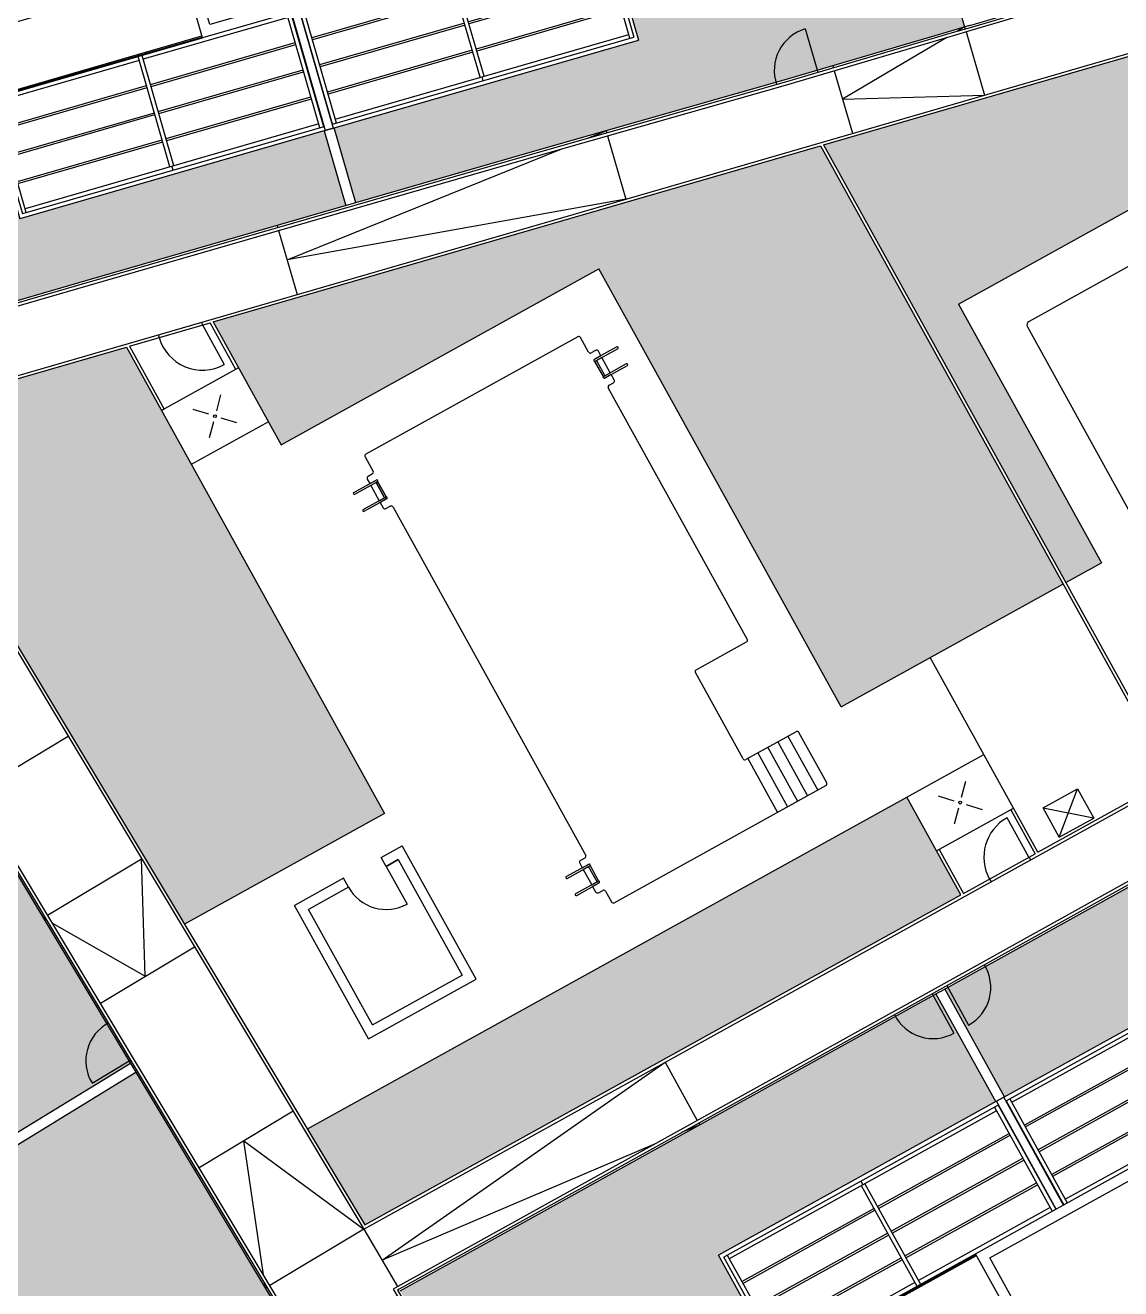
# Model space of a CAD drawing. Header units: millimetres. Extents: x 441061 to 442903, y 4515148 to 4515613.
# Drawn here: x 441975.74 to 442002.46, y 4515547.76 to 4515578.56 of the extents above; entities that cross this region are included whole.
import ezdxf

# ---------------------------------------------------------------- set-up
doc = ezdxf.new("R2010")
doc.units = ezdxf.units.MM
doc.layers.add('01_cesped', color=7, linetype='Continuous', true_color=0x659a66)
doc.layers.add('01_mono CUBIERTA', color=2, linetype='Continuous')
doc.layers.add('01_piscinas', color=254, linetype='Continuous')

# ---------------------------------------------------------------- blocks, each defined once
blk = doc.blocks.new('A$C04DE6D7D')
at = {"layer": '01_mono CUBIERTA', "color": 254}
for p, q in [((0.6, 4.63, 0), (0.6, 3, 0)), ((0.62, 4.63, 0), (0.62, 3.02, 0)), ((0.65, 4.63, 0), (0.65, 3.05, 0)), ((16.25, 4.63, 0), (16.25, 3.05, 0)), ((16.28, 4.63, 0), (16.28, 3.02, 0)), ((16.3, 4.63, 0), (16.3, 3, 0)), ((0.6, 3, 0), (6.1, 3, 0)), ((0.6, 3, 0), (0.6, 0, 0)), ((0.62, 3.02, 0), (6.1, 3.02, 0)), ((0.65, 3.05, 0), (6.1, 3.05, 0)), ((0.69, 3, 0), (0.69, 0.1, 0)), ((0.79, 0.1, 0), (0.79, 3, 0)), ((4.465, 2.9), (0.79, 2.9, 0)), ((4.465, 0.2), (4.465, 3)), ((4.565, 0.2), (4.565, 3)), ((8.24, 2.9, 0), (4.565, 2.9)), ((8.24, 0.1, 0), (8.24, 3, 0)), ((8.34, 0.1, 0), (8.34, 3, 0)), ((8.35, 3, 0), (8.35, 0, 0)), ((8.35, 3, 0), (8.35, 0, 0)), ((8.55, 3, 0), (8.55, 0, 0)), ((8.55, 3, 0), (8.55, 0, 0)), ((8.56, 0.1, 0), (8.56, 3, 0)), ((8.66, 0.1, 0), (8.66, 3, 0)), ((8.66, 2.9, 0), (12.335, 2.9)), ((16.25, 3.05, 0), (10.8, 3.05, 0)), ((16.28, 3.02, 0), (10.8, 3.02, 0)), ((16.3, 3, 0), (10.8, 3, 0)), ((12.335, 0.2), (12.335, 3)), ((12.435, 0.2), (12.435, 3)), ((12.435, 2.9), (16.11, 2.9, 0)), ((16.11, 0.1, 0), (16.11, 3, 0)), ((16.21, 3, 0), (16.21, 0.1, 0)), ((16.3, 3, 0), (16.3, 0, 0)), ((0.79, 2.262, 0), (4.465, 2.262)), ((0.79, 2.212, 0), (4.465, 2.212)), ((4.565, 2.262), (8.24, 2.262, 0)), ((4.565, 2.212), (8.24, 2.212, 0)), ((12.335, 2.262), (8.66, 2.262, 0)), ((12.335, 2.212), (8.66, 2.212, 0)), ((16.11, 2.262, 0), (12.435, 2.262)), ((16.11, 2.212, 0), (12.435, 2.212)), ((0.79, 1.575, 0), (4.465, 1.575)), ((4.565, 1.575), (8.24, 1.575, 0)), ((12.335, 1.575), (8.66, 1.575, 0)), ((16.11, 1.575, 0), (12.435, 1.575)), ((0.79, 1.525, 0), (4.465, 1.525)), ((4.565, 1.525), (8.24, 1.525, 0)), ((12.335, 1.525), (8.66, 1.525, 0)), ((16.11, 1.525, 0), (12.435, 1.525)), ((0.79, 0.887, 0), (4.465, 0.887)), ((0.79, 0.837, 0), (4.465, 0.837)), ((4.565, 0.887), (8.24, 0.887, 0)), ((4.565, 0.837), (8.24, 0.837, 0)), ((12.335, 0.887), (8.66, 0.887, 0)), ((12.335, 0.837), (8.66, 0.837, 0)), ((16.11, 0.887, 0), (12.435, 0.887)), ((16.11, 0.837, 0), (12.435, 0.837)), ((8.34, 0.1, 0), (0.69, 0.1, 0)), ((8.24, 0.2, 0), (0.79, 0.2, 0)), ((4.515, 0.1), (4.515, 0.2)), ((4.515, 0.1), (4.515, 0.2)), ((8.56, 0.1, 0), (16.21, 0.1, 0)), ((8.66, 0.2, 0), (16.11, 0.2, 0)), ((12.385, 0.1), (12.385, 0.2)), ((12.385, 0.1), (12.385, 0.2)), ((8.35, 0, 0), (0.6, 0, 0)), ((8.55, 0, 0), (8.35, 0, 0)), ((8.35, 0, 0), (8.55, 0, 0)), ((8.55, 0, 0), (16.3, 0, 0))]:
    blk.add_line(p, q, dxfattribs=at)
at = {"layer": '01_mono CUBIERTA', "color": 254, "elevation": 0}
for points in [[(0, 7.405), (0, 13.1), (16.9, 13.1), (16.9, 7.405), (16.3, 7.405), (16.3, 4.63), (10.8, 4.63), (10.8, 3), (6.1, 3), (6.1, 4.63), (0.6, 4.63), (0.6, 7.405)], [(0.26, 7.665), (0.26, 12.84), (16.64, 12.84), (16.64, 7.665), (16.04, 7.665), (16.04, 4.89), (10.54, 4.89), (10.54, 3.261), (6.36, 3.261), (6.36, 4.89), (0.86, 4.89), (0.86, 7.665)], [(2.8, 7.617), (2.8, 8.367), (3.3, 8.367), (3.3, 7.617)], [(14.1, 7.617), (14.1, 8.367), (13.6, 8.367), (13.6, 7.617)]]:
    blk.add_lwpolyline(points, close=True, dxfattribs=at)

msp = doc.modelspace()

# ---------------------------------------------------------------- hatches: boundary and pattern name
at = {"layer": '01_cesped', "true_color": 0xc1d7c2}
h = msp.add_hatch(color=9, dxfattribs=at)
h.dxf.hatch_style = 1
h.paths.add_polyline_path([(441992.559, 4515597.323), (441993.049, 4515597.468), (441998.649, 4515578.515), (441996.42, 4515577.857), (441995.435, 4515577.572), (441992.554, 4515576.736), (441988.473, 4515575.575), (441983.804, 4515574.228), (441983.277, 4515576.052), (441990.699, 4515578.195), (441990.117, 4515580.212), (441990.982, 4515580.462), (441988.789, 4515588.056), (441994.739, 4515589.774)])
h = msp.add_hatch(color=9, dxfattribs=at)
h.dxf.hatch_style = 1
h.paths.add_polyline_path([(441960.698, 4515588.126), (441964.183, 4515589.132), (441966.362, 4515581.582), (441971.976, 4515583.203), (441974.168, 4515575.608), (441975.033, 4515575.858), (441975.615, 4515573.84), (441983.037, 4515575.983), (441983.564, 4515574.158), (441981.885, 4515573.673), (441977.882, 4515572.518), (441973.665, 4515571.295), (441972.337, 4515570.909), (441965.689, 4515582.025), (441964.7, 4515581.434)])
h = msp.add_hatch(color=9, dxfattribs=at)
h.dxf.hatch_style = 1
h.paths.add_polyline_path([(441995.211, 4515575.64), (442003.484, 4515578.038), (442011.091, 4515564.295), (442004.922, 4515560.881), (442003.577, 4515563.31), (442004.584, 4515563.867), (442004.027, 4515564.873), (442008.314, 4515567.246), (442004.101, 4515574.858), (441998.502, 4515571.759), (442001.989, 4515565.458), (442001.114, 4515564.974)])
h = msp.add_hatch(color=9, dxfattribs=at)
h.dxf.hatch_style = 1
h.paths.add_polyline_path([(441980.328, 4515571.326), (441981.984, 4515568.332), (441989.728, 4515572.618), (441995.636, 4515561.944), (442001.047, 4515564.939), (441995.137, 4515575.619)])
h = msp.add_hatch(color=9, dxfattribs=at)
h.dxf.hatch_style = 1
h.paths.add_polyline_path([(441978.211, 4515570.712), (441972.224, 4515568.976), (441979.626, 4515556.648), (441984.501, 4515559.347)])
h = msp.add_hatch(color=9, dxfattribs=at)
h.dxf.hatch_style = 1
h.paths.add_polyline_path([(441961.542, 4515559.261), (441971.217, 4515565.07), (441975.464, 4515557.995), (441978.311, 4515553.253), (441959.691, 4515541.983), (441958.474, 4515544.011), (441972.495, 4515552.43), (441972.032, 4515553.201), (441973.832, 4515554.282), (441969.961, 4515560.729), (441968.161, 4515559.648), (441967.698, 4515560.42), (441962.663, 4515557.395)])
h = msp.add_hatch(color=9, dxfattribs=at)
h.dxf.hatch_style = 1
h.paths.add_polyline_path([(441998.174, 4515555.057), (442010.803, 4515562.052), (442020.902, 4515543.801), (442020.633, 4515543.653), (442016.829, 4515550.525), (442012.017, 4515547.861), (442008.188, 4515554.776), (442007.403, 4515554.342), (442006.386, 4515556.179), (441999.625, 4515552.436)])
h = msp.add_hatch(color=9, dxfattribs=at)
h.dxf.hatch_style = 1
h.paths.add_polyline_path([(441998.558, 4515557.358), (441997.237, 4515559.744), (441982.623, 4515551.656), (441984.028, 4515549.317)])
h = msp.add_hatch(color=9, dxfattribs=at)
h.dxf.hatch_style = 1
h.paths.add_polyline_path([(441996.707, 4515539.385), (441992.878, 4515546.3), (441993.666, 4515546.736), (441992.649, 4515548.577), (441999.405, 4515552.318), (441997.95, 4515554.946), (441996.564, 4515554.178), (441994.547, 4515553.061), (441992.368, 4515551.853), (441990.22, 4515550.662), (441987.741, 4515549.289), (441984.887, 4515547.707), (441988.415, 4515541.816), (441991.574, 4515536.543)])
h = msp.add_hatch(color=9, dxfattribs=at)
h.dxf.hatch_style = 1
h.paths.add_polyline_path([(441966.828, 4515545.977), (441978.44, 4515553.038), (441983.027, 4515545.399), (441985.604, 4515541.106), (441982.53, 4515539.26), (441978.541, 4515545.904), (441976.74, 4515544.823), (441976.277, 4515545.595), (441969.5, 4515541.526)])

# ---------------------------------------------------------------- linework, layer by layer
at = {"layer": '01_piscinas'}
for p, q in [((441993.05, 4515597.468), (441998.649, 4515578.515)), ((441998.776, 4515578.552), (442010.67, 4515582.066)), ((441998.769, 4515578.55), (441998.34, 4515578.423)), ((441998.769, 4515578.55), (441998.34, 4515578.423)), ((441998.649, 4515578.515), (441998.475, 4515578.411, 0)), ((441998.649, 4515578.515), (441998.663, 4515578.467, 0)), ((441998.769, 4515578.55), (441998.776, 4515578.552)), ((441998.769, 4515578.55), (441998.776, 4515578.552)), ((441998.34, 4515578.423), (441994.243, 4515577.216)), ((441994.76, 4515578.465), (441995.072, 4515577.41)), ((441998.212, 4515578.256, 0), (441995.673, 4515576.752, 0)), ((441998.684, 4515578.395, 0), (441999.131, 4515576.854, 0)), ((441972.11, 4515569.021, 0), (442003.521, 4515578.127, 0)), ((441995.211, 4515575.64, 0), (442003.484, 4515578.038, 0)), ((441995.436, 4515577.567, 0), (441995.45, 4515577.52, 0)), ((441995.471, 4515577.448, 0), (441995.913, 4515575.922, 0)), ((441994.243, 4515577.216), (441988.334, 4515575.535)), ((441995.673, 4515576.752, 0), (441999.131, 4515576.854, 0)), ((441983.804, 4515574.228), (441983.277, 4515576.052)), ((441983.037, 4515575.983), (441983.564, 4515574.158)), ((441989.909, 4515575.983, 0), (441989.923, 4515575.935, 0)), ((441989.943, 4515575.863, 0), (441990.391, 4515574.321, 0)), ((441980.328, 4515571.326, 0), (441995.137, 4515575.619, 0)), ((441988.334, 4515575.535), (441983.743, 4515574.21)), ((441995.137, 4515575.619, 0), (442003.675, 4515560.191, 0)), ((441995.211, 4515575.64, 0), (442003.741, 4515560.227, 0)), ((441998.502, 4515571.759, 0), (442004.101, 4515574.858, 0)), ((441983.743, 4515574.21), (441983.684, 4515574.193)), ((441983.684, 4515574.193), (441977.242, 4515572.333)), ((441981.885, 4515573.673, 0), (441981.898, 4515573.626, 0)), ((441981.919, 4515573.554, 0), (441982.371, 4515571.996, 0)), ((442003.545, 4515573.179, 0), (442000.22, 4515571.339, 0)), ((441981.984, 4515568.332, 0), (441989.728, 4515572.618, 0)), ((441995.636, 4515561.944, 0), (441989.728, 4515572.618, 0)), ((441977.242, 4515572.333), (441971.276, 4515570.601)), ((441998.502, 4515571.759, 0), (442001.989, 4515565.458, 0)), ((441978.284, 4515570.735, 0), (441980.253, 4515571.305, 0)), ((441980.043, 4515571.323, 0), (441980.064, 4515571.251, 0)), ((441980.064, 4515571.251, 0), (441980.596, 4515570.288, 0)), ((441980.882, 4515570.169, 0), (441980.253, 4515571.305, 0)), ((441980.327, 4515571.327, 0), (441981.984, 4515568.332, 0)), ((442000.181, 4515571.203, 0), (442002.989, 4515566.128, 0)), ((441978.986, 4515571.016, 0), (441979.007, 4515570.944, 0)), ((441989.216, 4515570.963, 0), (441984.045, 4515568.101, 0)), ((441989.478, 4515570.592, 0), (441989.284, 4515570.943, 0)), ((441972.224, 4515568.976, 0), (441978.211, 4515570.712, 0)), ((441978.211, 4515570.712, 0), (441984.501, 4515559.347, 0)), ((441978.284, 4515570.735, 0), (441979.133, 4515569.201, 0)), ((441989.651, 4515570.631, 0), (441989.546, 4515570.573, 0)), ((441990.169, 4515570.717, 0), (441989.622, 4515570.415, 0)), ((441990.193, 4515570.673, 0), (441989.646, 4515570.371, 0)), ((441989.779, 4515570.502, 0), (441989.719, 4515570.611, 0)), ((441980.947, 4515570.206, 0), (441979.067, 4515569.165, 0)), ((441989.622, 4515570.415, 0), (441989.779, 4515570.502, 0)), ((441989.842, 4515569.99, 0), (441989.634, 4515570.368, 0)), ((441989.635, 4515570.365, 0), (441989.672, 4515570.386, 0)), ((441989.841, 4515569.993, 0), (441989.635, 4515570.365, 0)), ((441989.803, 4515570.458, 0), (441989.672, 4515570.386, 0)), ((441989.672, 4515570.386, 0), (441989.878, 4515570.014, 0)), ((441989.672, 4515570.386, 0), (441989.878, 4515570.014, 0)), ((441990.009, 4515570.086, 0), (441989.803, 4515570.458, 0)), ((441990.398, 4515570.302, 0), (441989.852, 4515569.999, 0)), ((441990.423, 4515570.258, 0), (441989.876, 4515569.955, 0)), ((441989.878, 4515570.014, 0), (441989.841, 4515569.993, 0)), ((441990.033, 4515570.042, 0), (441989.876, 4515569.955, 0)), ((441989.878, 4515570.014, 0), (441990.009, 4515570.086, 0)), ((441990.106, 4515569.911, 0), (441990.033, 4515570.042, 0)), ((441993.351, 4515563.594, 0), (441989.962, 4515569.717, 0)), ((441989.982, 4515569.785, 0), (441990.086, 4515569.843, 0)), ((441980.509, 4515569.546, 0), (441980.404, 4515569.156, 0)), ((441972.11, 4515569.021), (441984.001, 4515549.216)), ((441972.224, 4515568.976), (441984.028, 4515549.317)), ((441979.133, 4515569.201, 0), (441979.067, 4515569.165, 0)), ((441980.222, 4515569.074, 0), (441979.836, 4515569.193, 0)), ((441980.907, 4515568.865, 0), (441980.521, 4515568.983, 0)), ((441981.674, 4515568.893, 0), (441979.793, 4515567.853, 0)), ((441980.334, 4515568.894, 0), (441980.229, 4515568.504, 0)), ((441984.033, 4515568.039, 0), (441984.231, 4515567.682, 0)), ((441983.755, 4515567.17, 0), (441984.302, 4515567.472, 0)), ((441983.779, 4515567.126, 0), (441984.326, 4515567.428, 0)), ((441984.084, 4515567.494, 0), (441984.145, 4515567.385, 0)), ((441984.208, 4515567.62, 0), (441984.104, 4515567.562, 0)), ((441984.145, 4515567.385, 0), (441984.302, 4515567.472, 0)), ((441984.337, 4515567.434, 0), (441984.3, 4515567.414, 0)), ((441984.336, 4515567.437, 0), (441984.544, 4515567.06, 0)), ((441984.543, 4515567.062, 0), (441984.337, 4515567.434, 0)), ((441984.3, 4515567.414, 0), (441984.169, 4515567.341, 0)), ((441984.169, 4515567.341, 0), (441984.375, 4515566.969, 0)), ((441984.506, 4515567.042, 0), (441984.3, 4515567.414, 0)), ((441984.3, 4515567.414, 0), (441984.506, 4515567.042, 0)), ((441983.985, 4515566.754, 0), (441984.532, 4515567.056, 0)), ((441984.009, 4515566.71, 0), (441984.556, 4515567.013, 0)), ((441984.375, 4515566.969, 0), (441984.506, 4515567.042, 0)), ((441984.556, 4515567.013, 0), (441984.399, 4515566.926, 0)), ((441984.399, 4515566.926, 0), (441984.471, 4515566.794, 0)), ((441984.506, 4515567.042, 0), (441984.543, 4515567.062, 0)), ((441984.539, 4515566.775, 0), (441984.644, 4515566.833, 0)), ((441984.712, 4515566.813, 0), (441989.412, 4515558.32, 0)), ((442001.114, 4515564.974, 0), (442001.989, 4515565.458, 0)), ((441971.152, 4515565.177), (441978.376, 4515553.145)), ((441995.636, 4515561.944, 0), (442001.048, 4515564.938, 0)), ((442000.41, 4515558.298, 0), (442011.192, 4515564.265, 0)), ((441992.107, 4515562.848, 0), (441993.332, 4515563.526, 0)), ((442000.438, 4515558.399, 0), (441997.81, 4515563.147, 0)), ((441993.249, 4515560.68, 0), (441992.087, 4515562.78, 0)), ((441994.542, 4515561.339, 0), (441993.317, 4515560.661, 0)), ((441995.288, 4515560.094, 0), (441994.61, 4515561.319, 0)), ((441976.793, 4515561.222), (441974.501, 4515559.846)), ((441994.096, 4515561.092, 0), (441994.822, 4515559.779, 0)), ((441994.341, 4515561.227, 0), (441995.067, 4515559.915, 0)), ((441993.361, 4515560.685, 0), (441994.087, 4515559.372, 0)), ((441993.606, 4515560.82, 0), (441994.332, 4515559.508, 0)), ((441993.851, 4515560.956, 0), (441994.577, 4515559.644, 0)), ((441997.237, 4515559.746, 0), (441999.117, 4515560.786, 0)), ((441998.576, 4515559.745, 0), (441998.681, 4515560.135, 0)), ((442000.438, 4515558.399, 0), (442003.675, 4515560.191, 0)), ((441982.623, 4515551.656, 0), (441997.237, 4515559.744, 0)), ((441990.106, 4515557.169, 0), (441995.269, 4515560.026, 0)), ((441998.557, 4515557.36, 0), (441997.237, 4515559.746, 0)), ((441998.003, 4515559.774, 0), (441998.39, 4515559.656, 0)), ((442000.564, 4515559.479, 0), (442001.404, 4515559.944, 0)), ((442000.958, 4515558.767, 0), (442001.403, 4515559.946, 0)), ((442001.403, 4515559.946, 0), (442001.8, 4515559.228, 0)), ((441997.963, 4515558.433, 0), (441999.843, 4515559.474, 0)), ((441998.401, 4515559.093, 0), (441998.506, 4515559.483, 0)), ((441998.688, 4515559.564, 0), (441999.074, 4515559.446, 0)), ((441999.779, 4515559.438, 0), (442000.373, 4515558.364, 0)), ((442000.958, 4515558.767, 0), (442000.564, 4515559.479, 0)), ((442000.564, 4515559.479, 0), (442001.796, 4515559.236, 0)), ((442000.958, 4515558.767, 0), (442000.564, 4515559.479, 0)), ((441984.501, 4515559.347, 0), (441979.626, 4515556.648, 0)), ((442000.219, 4515558.279, 0), (441999.686, 4515559.242, 0)), ((442000.958, 4515558.768, 0), (442001.798, 4515559.232, 0)), ((441984.424, 4515558.276, 0), (441984.938, 4515558.56, 0)), ((441986.738, 4515555.306, 0), (441984.936, 4515558.559, 0)), ((441976.289, 4515556.867, 0), (441978.581, 4515558.243)), ((441984.001, 4515549.216, 0), (442000.41, 4515558.298, 0)), ((441984.545, 4515558.057, 0), (441984.424, 4515558.276, 0)), ((441984.545, 4515558.057, 0), (441984.839, 4515558.22, 0)), ((441984.839, 4515558.22, 0), (441984.545, 4515558.057, 0)), ((441984.839, 4515558.22, 0), (441986.398, 4515555.404, 0)), ((441989.39, 4515558.258, 0), (441989.285, 4515558.2, 0)), ((441998.029, 4515558.47, 0), (441998.623, 4515557.396, 0)), ((441998.623, 4515557.396, 0), (442000.373, 4515558.364, 0)), ((442000.219, 4515558.279, 0), (442000.255, 4515558.214, 0)), ((441984.545, 4515558.057, 0), (441985.054, 4515557.139, 0)), ((441988.937, 4515557.808, 0), (441989.483, 4515558.11, 0)), ((441988.961, 4515557.764, 0), (441989.508, 4515558.067, 0)), ((441989.265, 4515558.133, 0), (441989.326, 4515558.023, 0)), ((441989.326, 4515558.023, 0), (441989.483, 4515558.11, 0)), ((441989.481, 4515558.052, 0), (441989.35, 4515557.979, 0)), ((441989.35, 4515557.979, 0), (441989.556, 4515557.608, 0)), ((441989.518, 4515558.072, 0), (441989.481, 4515558.052, 0)), ((441989.687, 4515557.68, 0), (441989.481, 4515558.052, 0)), ((441989.517, 4515558.075, 0), (441989.726, 4515557.698, 0)), ((441983.506, 4515557.767, 0), (441982.311, 4515557.106, 0)), ((441983.627, 4515557.549, 0), (441983.505, 4515557.768, 0)), ((441989.166, 4515557.392, 0), (441989.713, 4515557.695, 0)), ((441989.191, 4515557.348, 0), (441989.738, 4515557.651, 0)), ((441989.556, 4515557.608, 0), (441989.687, 4515557.68, 0)), ((441989.738, 4515557.651, 0), (441989.58, 4515557.564, 0)), ((441989.687, 4515557.68, 0), (441989.724, 4515557.701, 0)), ((441998.059, 4515555.007), (442002.999, 4515557.745)), ((441999.257, 4515557.747, 0), (441999.293, 4515557.681, 0)), ((441983.627, 4515557.549, 0), (441982.651, 4515557.008, 0)), ((441984.028, 4515549.317, 0), (441998.557, 4515557.36, 0)), ((441989.58, 4515557.564, 0), (441989.653, 4515557.433, 0)), ((441989.721, 4515557.413, 0), (441989.825, 4515557.471, 0)), ((441989.892, 4515557.453, 0), (441990.038, 4515557.189, 0)), ((441984.113, 4515553.852, 0), (441982.311, 4515557.106, 0)), ((441984.211, 4515554.191, 0), (441982.651, 4515557.008, 0)), ((441976.181, 4515556.802, 0), (441976.225, 4515556.828, 0)), ((441977.576, 4515554.723, 0), (441979.868, 4515556.099)), ((441984.113, 4515553.852, 0), (441986.738, 4515555.306, 0)), ((441984.211, 4515554.191, 0), (441986.398, 4515555.404, 0)), ((441998.213, 4515555.149), (441998.745, 4515554.187)), ((441984.887, 4515547.707), (441998.056, 4515555.006)), ((441997.857, 4515554.952), (441998.39, 4515553.99)), ((441997.95, 4515554.946), (441999.407, 4515552.315)), ((441998.056, 4515555.006), (441998.059, 4515555.007)), ((441999.625, 4515552.436), (441998.168, 4515555.068)), ((441977.467, 4515554.658, 0), (441977.512, 4515554.685, 0)), ((441977.373, 4515552.776), (441978.317, 4515553.343)), ((441984.444, 4515548.461, 0), (441991.344, 4515553.281, 0)), ((441991.344, 4515553.281, 0), (441992.13, 4515551.864, 0)), ((441978.311, 4515553.253), (441973.651, 4515550.41)), ((441973.782, 4515550.197), (441978.44, 4515553.038)), ((441978.376, 4515553.145), (441978.414, 4515553.082)), ((441978.414, 4515553.082), (441985.656, 4515541.02)), ((441982.276, 4515552.088, 0), (441979.984, 4515550.712, 0)), ((441992.191, 4515551.754), (441991.748, 4515551.566, 0)), ((441992.166, 4515551.798, 0), (441992.191, 4515551.754)), ((441991.084, 4515551.284, 0), (441984.444, 4515548.461, 0)), ((441979.92, 4515550.673, 0), (441979.876, 4515550.647, 0)), ((441984.001, 4515549.216, 0), (441981.709, 4515547.84, 0)), ((441984.001, 4515549.216, 0), (441984.824, 4515547.814, 0)), ((441981.644, 4515547.801, 0), (441981.6, 4515547.775, 0))]:
    msp.add_line(p, q, dxfattribs=at)
for points in [[(441960.576, 4515588.09), (441971.137, 4515570.432), (441971.312, 4515570.482), (441977.278, 4515572.214), (441983.779, 4515574.091), (441988.37, 4515575.416), (441994.279, 4515577.096), (441998.377, 4515578.304), (441998.813, 4515578.433), (442010.707, 4515581.947), (442013.78, 4515582.846), (442013.823, 4515582.859), (442019.002, 4515584.373, 0.005834), (442027.082, 4515586.693, -0.002251), (442027.665, 4515586.838, -0.002318), (442028.266, 4515586.982, -0.000235), (442028.281, 4515586.985, -0.000109), (442028.309, 4515586.992, -0.024812), (442034.826, 4515588.175, -0.026464), (442041.846, 4515588.764, -0.005162), (442043.221, 4515588.792, -0.022761), (442051.536, 4515588.498), (442056.564, 4515588.192), (442072.521, 4515587.22)], [(441960.65, 4515588.112), (441971.171, 4515570.52), (441971.291, 4515570.554), (441977.258, 4515572.286), (441983.758, 4515574.163), (441988.349, 4515575.488), (441994.258, 4515577.168), (441998.356, 4515578.376), (441998.792, 4515578.505), (442010.686, 4515582.019), (442013.759, 4515582.918), (442013.802, 4515582.931), (442018.982, 4515584.445, 0.005835), (442027.062, 4515586.766, -0.002257), (442027.648, 4515586.911, -0.002318), (442028.249, 4515587.055, -0.000234), (442028.264, 4515587.058, -0.000109), (442028.292, 4515587.065, -0.024811), (442034.816, 4515588.25, -0.026464), (442041.844, 4515588.839, -0.005162), (442043.22, 4515588.867, -0.022759), (442051.542, 4515588.573), (442056.568, 4515588.266), (442072.523, 4515587.295)], [(442072.444, 4515584.322, 0.016487), (442068.584, 4515583.992, 0.014757), (442061.145, 4515582.885, 0.006475), (442055.369, 4515581.582, 0.008166), (442048.135, 4515579.727, 0.021654), (442039.016, 4515576.612, 0.020322), (442030.732, 4515572.981, 0.00713), (442025.173, 4515570.121, 0.000222), (442025.002, 4515570.029), (442023.712, 4515569.33), (442022.424, 4515568.631, 0.002681), (442020.371, 4515567.485), (442013.469, 4515563.666), (442010.854, 4515562.223), (442002.94, 4515557.855), (441997.997, 4515555.116), (441984.828, 4515547.817), (441984.714, 4515547.753), (441995.496, 4515529.756)], [(442072.442, 4515584.247, 0.016462), (442068.593, 4515583.918, 0.014755), (442061.16, 4515582.812, 0.006474), (442055.386, 4515581.509, 0.008165), (442048.156, 4515579.655, 0.021653), (442039.043, 4515576.542, 0.020322), (442030.765, 4515572.914, 0.00713), (442025.209, 4515570.055, 0.000222), (442025.037, 4515569.963), (442023.748, 4515569.264), (442022.46, 4515568.565, 0.002681), (442020.408, 4515567.419), (442013.506, 4515563.6), (442010.891, 4515562.157), (442002.976, 4515557.79), (441998.034, 4515555.05), (441984.864, 4515547.751), (441984.818, 4515547.725), (441995.56, 4515529.795)]]:
    msp.add_lwpolyline(points, format="xyb", dxfattribs=at)
for points in [[(441993.226, 4515528.511), (441985.709, 4515541.032), (441985.7, 4515541.046), (441978.458, 4515553.109), (441978.42, 4515553.172), (441971.171, 4515565.246), (441971.171, 4515565.246), (441963.939, 4515577.292), (441957.926, 4515587.307)], [(441993.291, 4515528.55), (441985.773, 4515541.07), (441985.764, 4515541.085), (441978.522, 4515553.148), (441978.484, 4515553.211), (441971.197, 4515565.349), (441971.196, 4515565.349), (441964.003, 4515577.33), (441958, 4515587.329)], [(441981.553, 4515548.1), (441981.076, 4515551.368), (441984.001, 4515549.216)], [(441981.6, 4515547.775), (441981.581, 4515547.907)]]:
    msp.add_lwpolyline(points, dxfattribs=at)
at = {"layer": '01_piscinas', "elevation": 0}
for points in [[(441989.48, 4515575.809), (441989.909, 4515575.983)], [(441990.391, 4515574.321), (441982.128, 4515572.835), (441988.831, 4515575.547)], [(441976.406, 4515556.673), (441978.668, 4515555.379), (441978.581, 4515558.243)], [(441976.181, 4515556.802), (441976.272, 4515556.749)]]:
    msp.add_lwpolyline(points, dxfattribs=at)
at = {"layer": '01_piscinas'}
for centre in [(441980.37, 4515569.029, 0), (441998.54, 4515559.61, 0)]:
    msp.add_circle(centre, 0.035, dxfattribs=at)
for centre, radius, start, end in [((441995.058, 4515577.458), 1.05, 106.4603, 199.1418), ((442000.268, 4515571.251, 0), 0.1, 118.9622, 208.9622), ((441980.064, 4515571.251, 0), 1.1, 196.1663, 298.9622), ((441989.24, 4515570.919, 0), 0.05, 28.9622, 118.9622), ((441989.522, 4515570.616, 0), 0.05, 208.9622, 298.9497), ((441989.675, 4515570.587, 0), 0.05, 28.9497, 118.9497), ((441990.181, 4515570.695, 0), 0.025, 298.9497, 118.9497), ((441989.634, 4515570.393, 0), 0.025, 118.9497, 269.4416), ((441989.634, 4515570.393, 0), 0.025, 118.9497, 298.9497), ((441990.411, 4515570.28, 0), 0.025, 298.9497, 118.9497), ((441989.864, 4515569.977, 0), 0.025, 118.9497, 298.9497), ((441989.864, 4515569.977, 0), 0.025, 148.4579, 298.9497), ((441990.062, 4515569.887, 0), 0.05, 298.9497, 28.9497), ((441990.006, 4515569.742, 0), 0.05, 118.9497, 208.9622), ((441984.077, 4515568.063, 0), 0.05, 130.4992, 208.9622), ((441984.128, 4515567.519, 0), 0.05, 118.9497, 208.9497), ((441984.184, 4515567.664, 0), 0.05, 298.9497, 21.4862), ((441984.314, 4515567.45, 0), 0.025, 328.4579, 118.9497), ((441984.314, 4515567.45, 0), 0.025, 298.9497, 118.9497), ((441983.767, 4515567.148, 0), 0.025, 118.9497, 298.9497), ((441984.544, 4515567.035, 0), 0.025, 298.9497, 118.9497), ((441984.544, 4515567.035, 0), 0.025, 298.9497, 89.4416), ((441984.668, 4515566.789, 0), 0.05, 28.9622, 118.9497), ((441983.997, 4515566.732, 0), 0.025, 118.9497, 298.9497), ((441984.515, 4515566.819, 0), 0.05, 208.9497, 298.9497), ((441993.307, 4515563.57, 0), 0.05, 298.9622, 28.9622), ((441992.131, 4515562.804, 0), 0.05, 118.9622, 208.9622), ((441994.566, 4515561.295, 0), 0.05, 28.9622, 118.9622), ((441993.293, 4515560.704, 0), 0.05, 208.9622, 298.9622), ((441995.244, 4515560.07, 0), 0.05, 298.9622, 28.9622), ((442000.219, 4515558.279, 0), 1.1, 118.9747, 208.9622), ((441989.309, 4515558.157, 0), 0.05, 118.9497, 208.9497), ((441989.366, 4515558.302, 0), 0.05, 298.9497, 20.8419), ((441989.496, 4515558.088, 0), 0.025, 328.4579, 118.9497), ((441989.496, 4515558.088, 0), 0.025, 298.9497, 118.9497), ((441988.949, 4515557.786, 0), 0.025, 118.9497, 298.9497), ((441989.725, 4515557.673, 0), 0.025, 298.9497, 118.9497), ((441989.725, 4515557.673, 0), 0.025, 298.9497, 89.4416), ((441984.545, 4515558.057, 0), 1.05, 208.9622, 298.9769), ((441989.179, 4515557.37, 0), 0.025, 118.9497, 298.9497), ((441989.696, 4515557.457, 0), 0.05, 208.9497, 298.9497), ((441989.849, 4515557.427, 0), 0.05, 31.8929, 118.9497), ((441990.082, 4515557.213, 0), 0.05, 208.9622, 298.9622), ((441998.238, 4515555.106), 1.05, 298.9227, 31.7371), ((441978.273, 4515553.317), 1.05, 118.1591, 210.9802), ((441997.881, 4515554.908), 1.05, 206.268, 299.019)]:
    msp.add_arc(centre, radius, start, end, dxfattribs=at)

# ---------------------------------------------------------------- block references
at = {"layer": '01_mono CUBIERTA'}
for p, rotation in [((441975.039, 4515573.674, 0), 16.1021341616857), ((442006.911, 4515556.47, 0), 208.9585834430654)]:
    msp.add_blockref('A$C04DE6D7D', p, dxfattribs=dict(at, rotation=rotation))

doc.saveas('drawing.dxf')
